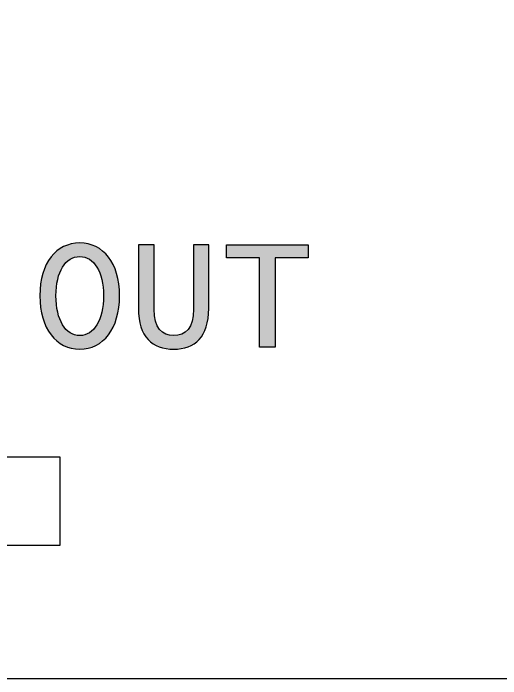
# Model space of a CAD drawing. Extents: x 2 to 177, y -204 to -3.
# Drawn here: x 43.02 to 54.02, y -127.82 to -112.82 of the extents above; entities that cross this region are included whole.
import ezdxf

# ---------------------------------------------------------------- set-up
doc = ezdxf.new("R2010")
doc.units = 0
doc.layers.add('LAYER_1', color=7, linetype='CONTINUOUS')

# ---------------------------------------------------------------- blocks, each defined once
blk = doc.blocks.new('BLOCK_3')
at = {"layer": 'LAYER_1', "color": 1}
blk.add_lwpolyline([(44.073, -124.815), (28.073, -124.815), (28.073, -122.815), (44.073, -122.815), (44.073, -124.815)], dxfattribs=at)
blk = doc.blocks.new('*U33')
at = {"layer": 'LAYER_1', "color": 7}
for points in [[(44.24, -118.406), (44.209, -118.052), (44.24, -118.039)], [(44.253, -118.394), (44.24, -118.039), (44.253, -118.035)], [(44.24, -118.406), (44.24, -118.039), (44.253, -118.394)], [(44.301, -118.361), (44.253, -118.035), (44.301, -118.022)], [(44.253, -118.394), (44.253, -118.035), (44.301, -118.361)], [(44.329, -118.346), (44.301, -118.022), (44.329, -118.014)], [(44.301, -118.361), (44.301, -118.022), (44.329, -118.346)], [(44.351, -118.334), (44.329, -118.014), (44.351, -118.01)], [(44.329, -118.346), (44.329, -118.014), (44.351, -118.334)], [(44.405, -118.315), (44.351, -118.01), (44.405, -118.001)], [(44.351, -118.334), (44.351, -118.01), (44.405, -118.315)], [(44.423, -118.311), (44.405, -118.001), (44.423, -117.998)], [(44.405, -118.315), (44.405, -118.001), (44.423, -118.311)], [(44.461, -118.304), (44.423, -117.998), (44.461, -117.996)], [(44.423, -118.311), (44.423, -117.998), (44.461, -118.304)], [(44.52, -118.3), (44.461, -117.996), (44.52, -117.993)], [(44.461, -118.304), (44.461, -117.996), (44.52, -118.3)], [(44.52, -118.3), (44.52, -117.993), (44.579, -118.304)], [(44.579, -118.304), (44.52, -117.993), (44.579, -117.996)], [(44.579, -118.304), (44.579, -117.996), (44.617, -118.311)], [(44.617, -118.311), (44.579, -117.996), (44.617, -117.998)], [(44.617, -118.311), (44.617, -117.998), (44.635, -118.315)], [(44.635, -118.315), (44.617, -117.998), (44.635, -118.001)], [(44.635, -118.315), (44.635, -118.001), (44.688, -118.334)], [(44.688, -118.334), (44.635, -118.001), (44.688, -118.01)], [(44.688, -118.334), (44.688, -118.01), (44.71, -118.346)], [(44.71, -118.346), (44.688, -118.01), (44.71, -118.014)], [(44.71, -118.346), (44.71, -118.014), (44.739, -118.361)], [(44.739, -118.361), (44.71, -118.014), (44.739, -118.022)], [(44.739, -118.361), (44.739, -118.022), (44.786, -118.394)], [(44.786, -118.394), (44.739, -118.022), (44.786, -118.036)], [(44.786, -118.394), (44.786, -118.036), (44.799, -118.406)], [(44.799, -118.406), (44.786, -118.036), (44.799, -118.039)], [(44.799, -118.406), (44.799, -118.039), (44.83, -118.434)], [(44.83, -118.434), (44.799, -118.039), (44.83, -118.052)], [(43.984, -120.184), (43.934, -118.236), (43.984, -118.19)], [(43.994, -118.986), (43.984, -118.19), (43.994, -118.181)], [(43.984, -119.181), (43.984, -118.19), (43.994, -118.986)], [(44.003, -118.918), (43.994, -118.181), (44.003, -118.173)], [(43.994, -118.986), (43.994, -118.181), (44.003, -118.918)], [(44.006, -118.897), (44.003, -118.173), (44.006, -118.171)], [(44.003, -118.918), (44.003, -118.173), (44.006, -118.897)], [(44.022, -118.813), (44.006, -118.171), (44.022, -118.159)], [(44.006, -118.897), (44.006, -118.171), (44.022, -118.813)], [(44.043, -118.735), (44.022, -118.159), (44.043, -118.143)], [(44.022, -118.813), (44.022, -118.159), (44.043, -118.735)], [(44.069, -118.662), (44.043, -118.143), (44.069, -118.125)], [(44.043, -118.735), (44.043, -118.143), (44.069, -118.662)], [(44.077, -118.644), (44.069, -118.125), (44.077, -118.119)], [(44.069, -118.662), (44.069, -118.125), (44.077, -118.644)], [(44.098, -118.596), (44.077, -118.119), (44.098, -118.107)], [(44.077, -118.644), (44.077, -118.119), (44.098, -118.596)], [(44.131, -118.535), (44.098, -118.107), (44.131, -118.088)], [(44.098, -118.596), (44.098, -118.107), (44.131, -118.535)], [(44.156, -118.5), (44.131, -118.088), (44.156, -118.074)], [(44.131, -118.535), (44.131, -118.088), (44.156, -118.5)], [(44.169, -118.482), (44.156, -118.074), (44.169, -118.069)], [(44.156, -118.5), (44.156, -118.074), (44.169, -118.482)], [(44.209, -118.434), (44.169, -118.069), (44.209, -118.052)], [(44.169, -118.482), (44.169, -118.069), (44.209, -118.434)], [(44.209, -118.434), (44.209, -118.052), (44.24, -118.406)], [(44.83, -118.434), (44.83, -118.052), (44.871, -118.482)], [(44.871, -118.482), (44.83, -118.052), (44.871, -118.069)], [(44.871, -118.482), (44.871, -118.069), (44.883, -118.5)], [(44.883, -118.5), (44.871, -118.069), (44.883, -118.075)], [(44.883, -118.5), (44.883, -118.075), (44.908, -118.535)], [(44.908, -118.535), (44.883, -118.075), (44.908, -118.089)], [(44.908, -118.535), (44.908, -118.089), (44.941, -118.596)], [(44.941, -118.596), (44.908, -118.089), (44.941, -118.107)], [(44.941, -118.596), (44.941, -118.107), (44.963, -118.644)], [(44.963, -118.644), (44.941, -118.107), (44.963, -118.119)], [(44.963, -118.644), (44.963, -118.119), (44.971, -118.662)], [(44.971, -118.662), (44.963, -118.119), (44.971, -118.125)], [(44.971, -118.662), (44.971, -118.125), (44.996, -118.735)], [(44.996, -118.735), (44.971, -118.125), (44.996, -118.144)], [(44.996, -118.735), (44.996, -118.144), (45.017, -118.813)], [(45.017, -118.813), (44.996, -118.144), (45.017, -118.159)], [(45.017, -118.813), (45.017, -118.159), (45.034, -118.897)], [(45.034, -118.897), (45.017, -118.159), (45.034, -118.172)], [(45.034, -118.897), (45.034, -118.172), (45.037, -118.919)], [(45.037, -118.919), (45.034, -118.172), (45.037, -118.174)], [(45.037, -118.919), (45.037, -118.174), (45.046, -118.986)], [(45.046, -118.986), (45.037, -118.174), (45.046, -118.182)], [(45.046, -118.986), (45.046, -118.182), (45.056, -119.181)], [(45.056, -119.181), (45.046, -118.182), (45.056, -118.191)], [(45.056, -120.184), (45.056, -118.191), (45.105, -120.137)], [(45.105, -120.137), (45.056, -118.191), (45.105, -118.237)], [(43.872, -120.063), (43.816, -118.389), (43.872, -118.308)], [(43.934, -120.137), (43.872, -118.308), (43.934, -118.236)], [(43.872, -120.063), (43.872, -118.308), (43.934, -120.137)], [(43.934, -120.137), (43.934, -118.236), (43.984, -120.184)], [(45.105, -120.137), (45.105, -118.237), (45.168, -120.063)], [(45.168, -120.063), (45.105, -118.237), (45.168, -118.309)], [(45.168, -120.063), (45.168, -118.309), (45.224, -119.981)], [(45.224, -119.981), (45.168, -118.309), (45.224, -118.39)], [(43.766, -119.89), (43.723, -118.576), (43.766, -118.478)], [(43.816, -119.981), (43.766, -118.478), (43.816, -118.389)], [(43.766, -119.89), (43.766, -118.478), (43.816, -119.981)], [(43.816, -119.981), (43.816, -118.389), (43.872, -120.063)], [(45.224, -119.981), (45.224, -118.39), (45.274, -119.89)], [(45.274, -119.89), (45.224, -118.39), (45.274, -118.48)], [(45.274, -119.89), (45.274, -118.48), (45.317, -119.79)], [(45.317, -119.79), (45.274, -118.48), (45.317, -118.577)], [(43.723, -119.79), (43.687, -118.682), (43.723, -118.576)], [(43.723, -119.79), (43.723, -118.576), (43.766, -119.89)], [(45.317, -119.79), (45.317, -118.577), (45.353, -119.683)], [(45.353, -119.683), (45.317, -118.577), (45.353, -118.683)], [(43.658, -119.569), (43.638, -118.917), (43.658, -118.795)], [(43.687, -119.683), (43.658, -118.795), (43.687, -118.682)], [(43.658, -119.569), (43.658, -118.795), (43.687, -119.683)], [(43.687, -119.683), (43.687, -118.682), (43.723, -119.79)], [(45.353, -119.683), (45.353, -118.683), (45.381, -119.569)], [(45.381, -119.569), (45.353, -118.683), (45.381, -118.797)], [(45.381, -119.569), (45.381, -118.797), (45.402, -119.447)], [(45.402, -119.447), (45.381, -118.797), (45.402, -118.918)], [(43.638, -119.447), (43.625, -119.045), (43.638, -118.917)], [(43.638, -119.447), (43.638, -118.917), (43.658, -119.569)], [(45.402, -119.447), (45.402, -118.918), (45.415, -119.317)], [(45.415, -119.317), (45.402, -118.918), (45.415, -119.046)], [(43.625, -119.317), (43.621, -119.181), (43.625, -119.045)], [(43.625, -119.317), (43.625, -119.045), (43.638, -119.447)], [(45.415, -119.317), (45.415, -119.046), (45.419, -119.181)], [(43.984, -120.184), (43.984, -119.181), (43.994, -120.193)], [(43.994, -120.193), (43.984, -119.181), (43.994, -119.377)], [(45.056, -120.184), (45.046, -119.377), (45.056, -119.181)], [(43.994, -120.193), (43.994, -119.377), (44.003, -120.202)], [(44.003, -120.202), (43.994, -119.377), (44.003, -119.433)], [(45.046, -120.193), (45.037, -119.433), (45.046, -119.377)], [(45.046, -120.193), (45.046, -119.377), (45.056, -120.184)], [(44.003, -120.202), (44.003, -119.433), (44.006, -120.204)], [(44.006, -120.204), (44.003, -119.433), (44.006, -119.451)], [(44.006, -120.204), (44.006, -119.451), (44.022, -120.216)], [(44.022, -120.216), (44.006, -119.451), (44.022, -119.552)], [(45.034, -120.204), (45.017, -119.552), (45.034, -119.451)], [(45.037, -120.202), (45.034, -119.451), (45.037, -119.433)], [(45.034, -120.204), (45.034, -119.451), (45.037, -120.202)], [(45.037, -120.202), (45.037, -119.433), (45.046, -120.193)], [(44.022, -120.216), (44.022, -119.552), (44.043, -120.232)], [(44.043, -120.232), (44.022, -119.552), (44.043, -119.622)], [(44.043, -120.232), (44.043, -119.622), (44.069, -120.251)], [(44.069, -120.251), (44.043, -119.622), (44.069, -119.706)], [(44.996, -120.232), (44.971, -119.706), (44.996, -119.622)], [(45.017, -120.216), (44.996, -119.622), (45.017, -119.552)], [(44.996, -120.232), (44.996, -119.622), (45.017, -120.216)], [(45.017, -120.216), (45.017, -119.552), (45.034, -120.204)], [(44.069, -120.251), (44.069, -119.706), (44.077, -120.257)], [(44.077, -120.257), (44.069, -119.706), (44.077, -119.725)], [(44.077, -120.257), (44.077, -119.725), (44.098, -120.27)], [(44.098, -120.27), (44.077, -119.725), (44.098, -119.774)], [(44.098, -120.27), (44.098, -119.774), (44.131, -120.289)], [(44.131, -120.289), (44.098, -119.774), (44.131, -119.836)], [(44.131, -120.289), (44.131, -119.836), (44.156, -120.303)], [(44.156, -120.303), (44.131, -119.836), (44.156, -119.872)], [(44.908, -120.289), (44.883, -119.872), (44.908, -119.836)], [(44.941, -120.27), (44.908, -119.836), (44.941, -119.774)], [(44.908, -120.289), (44.908, -119.836), (44.941, -120.27)], [(44.963, -120.257), (44.941, -119.774), (44.963, -119.724)], [(44.941, -120.27), (44.941, -119.774), (44.963, -120.257)], [(44.971, -120.251), (44.963, -119.724), (44.971, -119.706)], [(44.963, -120.257), (44.963, -119.724), (44.971, -120.251)], [(44.971, -120.251), (44.971, -119.706), (44.996, -120.232)], [(44.156, -120.303), (44.156, -119.872), (44.169, -120.309)], [(44.169, -120.309), (44.156, -119.872), (44.169, -119.891)], [(44.169, -120.309), (44.169, -119.891), (44.209, -120.326)], [(44.209, -120.326), (44.169, -119.891), (44.209, -119.94)], [(44.209, -120.326), (44.209, -119.94), (44.24, -120.34)], [(44.24, -120.34), (44.209, -119.94), (44.24, -119.969)], [(44.24, -120.34), (44.24, -119.969), (44.253, -120.343)], [(44.253, -120.343), (44.24, -119.969), (44.253, -119.982)], [(44.253, -120.343), (44.253, -119.982), (44.301, -120.357)], [(44.301, -120.357), (44.253, -119.982), (44.301, -120.016)], [(44.786, -120.343), (44.739, -120.016), (44.786, -119.982)], [(44.799, -120.34), (44.786, -119.982), (44.799, -119.969)], [(44.786, -120.343), (44.786, -119.982), (44.799, -120.34)], [(44.83, -120.326), (44.799, -119.969), (44.83, -119.94)], [(44.799, -120.34), (44.799, -119.969), (44.83, -120.326)], [(44.871, -120.309), (44.83, -119.94), (44.871, -119.891)], [(44.83, -120.326), (44.83, -119.94), (44.871, -120.309)], [(44.883, -120.303), (44.871, -119.891), (44.883, -119.872)], [(44.871, -120.309), (44.871, -119.891), (44.883, -120.303)], [(44.883, -120.303), (44.883, -119.872), (44.908, -120.289)], [(44.301, -120.357), (44.301, -120.016), (44.329, -120.366)], [(44.329, -120.366), (44.301, -120.016), (44.329, -120.032)], [(44.329, -120.366), (44.329, -120.032), (44.351, -120.369)], [(44.351, -120.369), (44.329, -120.032), (44.351, -120.044)], [(44.351, -120.369), (44.351, -120.044), (44.405, -120.379)], [(44.405, -120.379), (44.351, -120.044), (44.405, -120.064)], [(44.405, -120.379), (44.405, -120.064), (44.423, -120.382)], [(44.423, -120.382), (44.405, -120.064), (44.423, -120.068)], [(44.423, -120.382), (44.423, -120.068), (44.461, -120.384)], [(44.461, -120.384), (44.423, -120.068), (44.461, -120.076)], [(44.461, -120.384), (44.461, -120.076), (44.52, -120.387)], [(44.52, -120.387), (44.461, -120.076), (44.52, -120.08)], [(44.579, -120.384), (44.52, -120.08), (44.579, -120.076)], [(44.52, -120.387), (44.52, -120.08), (44.579, -120.384)], [(44.617, -120.382), (44.579, -120.076), (44.617, -120.068)], [(44.579, -120.384), (44.579, -120.076), (44.617, -120.382)], [(44.635, -120.379), (44.617, -120.068), (44.635, -120.064)], [(44.617, -120.382), (44.617, -120.068), (44.635, -120.379)], [(44.688, -120.369), (44.635, -120.064), (44.688, -120.044)], [(44.635, -120.379), (44.635, -120.064), (44.688, -120.369)], [(44.71, -120.366), (44.688, -120.044), (44.71, -120.032)], [(44.688, -120.369), (44.688, -120.044), (44.71, -120.366)], [(44.739, -120.357), (44.71, -120.032), (44.739, -120.016)], [(44.71, -120.366), (44.71, -120.032), (44.739, -120.357)], [(44.739, -120.357), (44.739, -120.016), (44.786, -120.343)]]:
    blk.add_solid(points, dxfattribs=at)
blk = doc.blocks.new('*U34')
at = {"layer": 'LAYER_1', "color": 7}
for points in [[(45.843, -119.467), (45.843, -118.035), (45.843, -119.478)], [(45.843, -119.478), (45.843, -118.035), (45.843, -118.035)], [(45.843, -119.478), (45.843, -118.035), (45.843, -119.497)], [(45.843, -119.497), (45.843, -118.035), (45.843, -118.035)], [(45.843, -119.497), (45.843, -118.035), (45.849, -119.603)], [(45.849, -119.603), (45.843, -118.035), (45.849, -118.035)], [(45.849, -119.603), (45.849, -118.035), (45.851, -119.639)], [(45.851, -119.639), (45.849, -118.035), (45.851, -118.035)], [(45.851, -119.639), (45.851, -118.035), (45.866, -119.742)], [(45.866, -119.742), (45.851, -118.035), (45.866, -118.035)], [(45.866, -119.742), (45.866, -118.035), (45.87, -119.768)], [(45.87, -119.768), (45.866, -118.035), (45.87, -118.035)], [(45.87, -119.768), (45.87, -118.035), (45.9, -119.884)], [(45.9, -119.884), (45.87, -118.035), (45.9, -118.035)], [(45.9, -119.884), (45.9, -118.035), (45.926, -119.95)], [(45.926, -119.95), (45.9, -118.035), (45.926, -118.035)], [(45.926, -119.95), (45.926, -118.035), (45.94, -119.987)], [(45.94, -119.987), (45.926, -118.035), (45.94, -118.035)], [(45.94, -119.987), (45.94, -118.035), (45.99, -120.078)], [(45.99, -120.078), (45.94, -118.035), (45.99, -118.035)], [(45.99, -120.078), (45.99, -118.035), (46.049, -120.156)], [(46.049, -120.156), (45.99, -118.035), (46.049, -118.035)], [(46.049, -120.156), (46.049, -118.035), (46.087, -120.193)], [(46.087, -120.193), (46.049, -118.035), (46.087, -118.035)], [(46.087, -120.193), (46.087, -118.035), (46.117, -120.222)], [(46.117, -120.222), (46.087, -118.035), (46.117, -118.035)], [(46.117, -120.222), (46.117, -118.035), (46.156, -120.25)], [(46.156, -120.25), (46.117, -118.035), (46.156, -118.035)], [(46.156, -120.25), (46.156, -118.035), (46.193, -120.277)], [(46.193, -120.277), (46.156, -118.035), (46.193, -118.035)], [(46.193, -120.277), (46.193, -118.035), (46.195, -120.278)], [(46.195, -120.278), (46.193, -118.035), (46.195, -118.035)], [(46.195, -120.278), (46.195, -118.035), (46.199, -120.28)], [(46.199, -120.28), (46.195, -118.035), (46.199, -118.036)], [(47.088, -120.274), (47.088, -118.035), (47.094, -120.27)], [(47.094, -120.27), (47.088, -118.035), (47.094, -118.035)], [(47.094, -120.27), (47.094, -118.035), (47.11, -120.258)], [(47.11, -120.258), (47.094, -118.035), (47.11, -118.035)], [(47.11, -120.258), (47.11, -118.035), (47.146, -120.234)], [(47.146, -120.234), (47.11, -118.035), (47.146, -118.035)], [(47.146, -120.234), (47.146, -118.035), (47.167, -120.214)], [(47.167, -120.214), (47.146, -118.035), (47.167, -118.035)], [(47.167, -120.214), (47.167, -118.035), (47.215, -120.17)], [(47.215, -120.17), (47.167, -118.035), (47.215, -118.035)], [(47.215, -120.17), (47.215, -118.035), (47.275, -120.094)], [(47.275, -120.094), (47.215, -118.035), (47.275, -118.035)], [(47.275, -120.094), (47.275, -118.035), (47.322, -120.013)], [(47.322, -120.013), (47.275, -118.035), (47.322, -118.035)], [(47.322, -120.013), (47.322, -118.035), (47.325, -120.006)], [(47.325, -120.006), (47.322, -118.035), (47.325, -118.035)], [(47.325, -120.006), (47.325, -118.035), (47.367, -119.906)], [(47.367, -119.906), (47.325, -118.035), (47.367, -118.035)], [(47.367, -119.906), (47.367, -118.035), (47.388, -119.829)], [(47.388, -119.829), (47.367, -118.035), (47.388, -118.035)], [(47.388, -119.829), (47.388, -118.035), (47.398, -119.793)], [(47.398, -119.793), (47.388, -118.035), (47.398, -118.035)], [(47.398, -119.793), (47.398, -118.035), (47.419, -119.666)], [(47.419, -119.666), (47.398, -118.035), (47.419, -118.035)], [(47.419, -119.666), (47.419, -118.035), (47.426, -119.567)], [(47.426, -119.567), (47.419, -118.035), (47.426, -118.035)], [(47.426, -119.567), (47.426, -118.035), (47.429, -119.527)], [(47.429, -119.527), (47.426, -118.035), (47.429, -118.036)], [(47.429, -119.527), (47.429, -118.036), (47.43, -119.49)], [(47.43, -119.49), (47.429, -118.036), (47.43, -118.036)], [(47.43, -119.49), (47.43, -118.036), (47.43, -119.471)], [(47.43, -119.471), (47.43, -118.036), (47.43, -118.036)], [(47.43, -119.471), (47.43, -118.036), (47.43, -119.467)], [(47.43, -119.467), (47.43, -118.036), (47.43, -118.036)], [(46.199, -120.28), (46.199, -119.488), (46.199, -120.28)], [(46.199, -120.28), (46.199, -119.488), (46.199, -119.49)], [(46.199, -120.28), (46.199, -119.49), (46.199, -120.28)], [(46.199, -120.28), (46.199, -119.49), (46.199, -119.503)], [(46.199, -120.28), (46.199, -119.503), (46.2, -120.28)], [(46.2, -120.28), (46.199, -119.503), (46.2, -119.527)], [(46.2, -120.28), (46.2, -119.527), (46.206, -120.283)], [(46.206, -120.283), (46.2, -119.527), (46.206, -119.618)], [(47.088, -120.274), (47.083, -119.6), (47.088, -119.508)], [(47.088, -120.274), (47.088, -119.508), (47.088, -119.488)], [(47.088, -120.274), (47.088, -119.508), (47.088, -120.274)], [(46.206, -120.283), (46.206, -119.618), (46.218, -120.29)], [(46.218, -120.29), (46.206, -119.618), (46.218, -119.7)], [(46.218, -120.29), (46.218, -119.7), (46.236, -120.299)], [(46.236, -120.299), (46.218, -119.7), (46.236, -119.773)], [(47.069, -120.287), (47.055, -119.759), (47.069, -119.698)], [(47.072, -120.284), (47.069, -119.698), (47.072, -119.684)], [(47.069, -120.287), (47.069, -119.698), (47.072, -120.284)], [(47.083, -120.277), (47.072, -119.684), (47.083, -119.6)], [(47.072, -120.284), (47.072, -119.684), (47.083, -120.277)], [(47.083, -120.277), (47.083, -119.6), (47.088, -120.274)], [(46.236, -120.299), (46.236, -119.773), (46.259, -120.311)], [(46.259, -120.311), (46.236, -119.773), (46.259, -119.838)], [(46.259, -120.311), (46.259, -119.838), (46.277, -120.32)], [(46.277, -120.32), (46.259, -119.838), (46.277, -119.873)], [(47.032, -120.304), (47.004, -119.883), (47.032, -119.825)], [(47.055, -120.293), (47.032, -119.825), (47.055, -119.759)], [(47.032, -120.304), (47.032, -119.825), (47.055, -120.293)], [(47.055, -120.293), (47.055, -119.759), (47.069, -120.287)], [(46.277, -120.32), (46.277, -119.873), (46.288, -120.324)], [(46.288, -120.324), (46.277, -119.873), (46.288, -119.894)], [(46.288, -120.324), (46.288, -119.894), (46.322, -120.336)], [(46.322, -120.336), (46.288, -119.894), (46.322, -119.943)], [(46.322, -120.336), (46.322, -119.943), (46.369, -120.353)], [(46.369, -120.353), (46.322, -119.943), (46.369, -119.985)], [(46.369, -120.353), (46.369, -119.985), (46.404, -120.36)], [(46.404, -120.36), (46.369, -119.985), (46.404, -120.017)], [(46.932, -120.344), (46.891, -120.004), (46.932, -119.976)], [(46.984, -120.328), (46.932, -119.976), (46.984, -119.909)], [(46.932, -120.344), (46.932, -119.976), (46.984, -120.328)], [(47.004, -120.318), (46.984, -119.909), (47.004, -119.883)], [(46.984, -120.328), (46.984, -119.909), (47.004, -120.318)], [(47.004, -120.318), (47.004, -119.883), (47.032, -120.304)], [(46.404, -120.36), (46.404, -120.017), (46.468, -120.374)], [(46.468, -120.374), (46.404, -120.017), (46.468, -120.046)], [(46.468, -120.374), (46.468, -120.046), (46.502, -120.378)], [(46.502, -120.378), (46.468, -120.046), (46.502, -120.062)], [(46.502, -120.378), (46.502, -120.062), (46.574, -120.385)], [(46.574, -120.385), (46.502, -120.062), (46.574, -120.073)], [(46.574, -120.385), (46.574, -120.073), (46.616, -120.386)], [(46.616, -120.386), (46.574, -120.073), (46.616, -120.08)], [(46.684, -120.386), (46.616, -120.08), (46.684, -120.075)], [(46.616, -120.386), (46.616, -120.08), (46.684, -120.386)], [(46.735, -120.382), (46.684, -120.075), (46.735, -120.072)], [(46.684, -120.386), (46.684, -120.075), (46.735, -120.382)], [(46.791, -120.377), (46.735, -120.072), (46.791, -120.054)], [(46.735, -120.382), (46.735, -120.072), (46.791, -120.377)], [(46.842, -120.367), (46.791, -120.054), (46.842, -120.038)], [(46.791, -120.377), (46.791, -120.054), (46.842, -120.367)], [(46.891, -120.358), (46.842, -120.038), (46.891, -120.004)], [(46.842, -120.367), (46.842, -120.038), (46.891, -120.358)], [(46.891, -120.358), (46.891, -120.004), (46.932, -120.344)]]:
    blk.add_solid(points, dxfattribs=at)
blk = doc.blocks.new('*U35')
at = {"layer": 'LAYER_1', "color": 7}
for points in [[(47.833, -118.331), (47.833, -118.035), (48.577, -118.331)], [(48.577, -118.331), (47.833, -118.035), (48.577, -118.035)], [(48.577, -120.345), (48.577, -118.035), (48.929, -120.345)], [(48.929, -120.345), (48.577, -118.035), (48.929, -118.035)], [(48.929, -118.331), (48.929, -118.035), (49.673, -118.331)], [(49.673, -118.331), (48.929, -118.035), (49.673, -118.035)]]:
    blk.add_solid(points, dxfattribs=at)
blk = doc.blocks.new('BLOCK_8')
at = {"layer": 'LAYER_1'}
blk.add_lwpolyline([(48.577, -118.331), (47.833, -118.331), (47.833, -118.035), (49.673, -118.035), (49.673, -118.331), (48.929, -118.331), (48.929, -120.345), (48.577, -120.345), (48.577, -118.331)], dxfattribs=at)
for points, knots in [([(43.621, -119.181), (43.621, -118.437), (43.991, -117.993), (44.52, -117.993), (45.049, -117.993), (45.419, -118.441), (45.419, -119.181), (45.419, -119.925), (45.049, -120.387), (44.52, -120.387), (43.991, -120.387), (43.621, -119.925), (43.621, -119.181)], [0, 0, 0, 0, 1, 1, 1, 2, 2, 2, 3, 3, 3, 4, 4, 4, 4]), ([(45.843, -118.035), (45.843, -118.035), (46.199, -118.035), (46.199, -118.035), (46.199, -118.035), (46.199, -119.488), (46.199, -119.488), (46.199, -119.911), (46.379, -120.08), (46.64, -120.08), (46.904, -120.08), (47.088, -119.911), (47.088, -119.488), (47.088, -119.488), (47.088, -118.035), (47.088, -118.035), (47.088, -118.035), (47.43, -118.035), (47.43, -118.035), (47.43, -118.035), (47.43, -119.467), (47.43, -119.467), (47.43, -120.116), (47.12, -120.387), (46.64, -120.387), (46.16, -120.387), (45.843, -120.116), (45.843, -119.467), (45.843, -119.467), (45.843, -118.035), (45.843, -118.035)], [0, 0, 0, 0, 1, 1, 1, 2, 2, 2, 3, 3, 3, 4, 4, 4, 5, 5, 5, 6, 6, 6, 7, 7, 7, 8, 8, 8, 9, 9, 9, 10, 10, 10, 10]), ([(45.056, -119.181), (45.056, -118.635), (44.841, -118.3), (44.52, -118.3), (44.199, -118.3), (43.984, -118.635), (43.984, -119.181), (43.984, -119.728), (44.199, -120.08), (44.52, -120.08), (44.841, -120.08), (45.056, -119.728), (45.056, -119.181)], [0, 0, 0, 0, 1, 1, 1, 2, 2, 2, 3, 3, 3, 4, 4, 4, 4])]:
    blk.add_open_spline(points, degree=3, knots=knots, dxfattribs=at)
at = {"layer": 'LAYER_1', "color": 7}
for name in ['*U33', '*U34', '*U35']:
    blk.add_blockref(name, (0, 0), dxfattribs=at)

msp = doc.modelspace()

# ---------------------------------------------------------------- linework, layer by layer
at = {"layer": 'LAYER_1', "color": 1}
msp.add_open_spline([(173.823, -67.815), (173.823, -67.815), (5.823, -67.815), (5.823, -67.815), (4.166, -67.815), (2.823, -69.158), (2.823, -70.815), (2.823, -70.815), (2.823, -124.815), (2.823, -124.815), (2.823, -126.472), (4.166, -127.815), (5.823, -127.815), (5.823, -127.815), (173.823, -127.815), (173.823, -127.815), (175.48, -127.815), (176.823, -126.472), (176.823, -124.815), (176.823, -124.815), (176.823, -70.815), (176.823, -70.815), (176.823, -69.158), (175.48, -67.815), (173.823, -67.815)], degree=3, knots=[0, 0, 0, 0, 1, 1, 1, 2, 2, 2, 3, 3, 3, 4, 4, 4, 5, 5, 5, 6, 6, 6, 7, 7, 7, 8, 8, 8, 8], dxfattribs=at)

# ---------------------------------------------------------------- block references
at = {"layer": 'LAYER_1'}
for name in ['BLOCK_8', 'BLOCK_3']:
    msp.add_blockref(name, (0, 0), dxfattribs=at)

doc.saveas('drawing.dxf')
